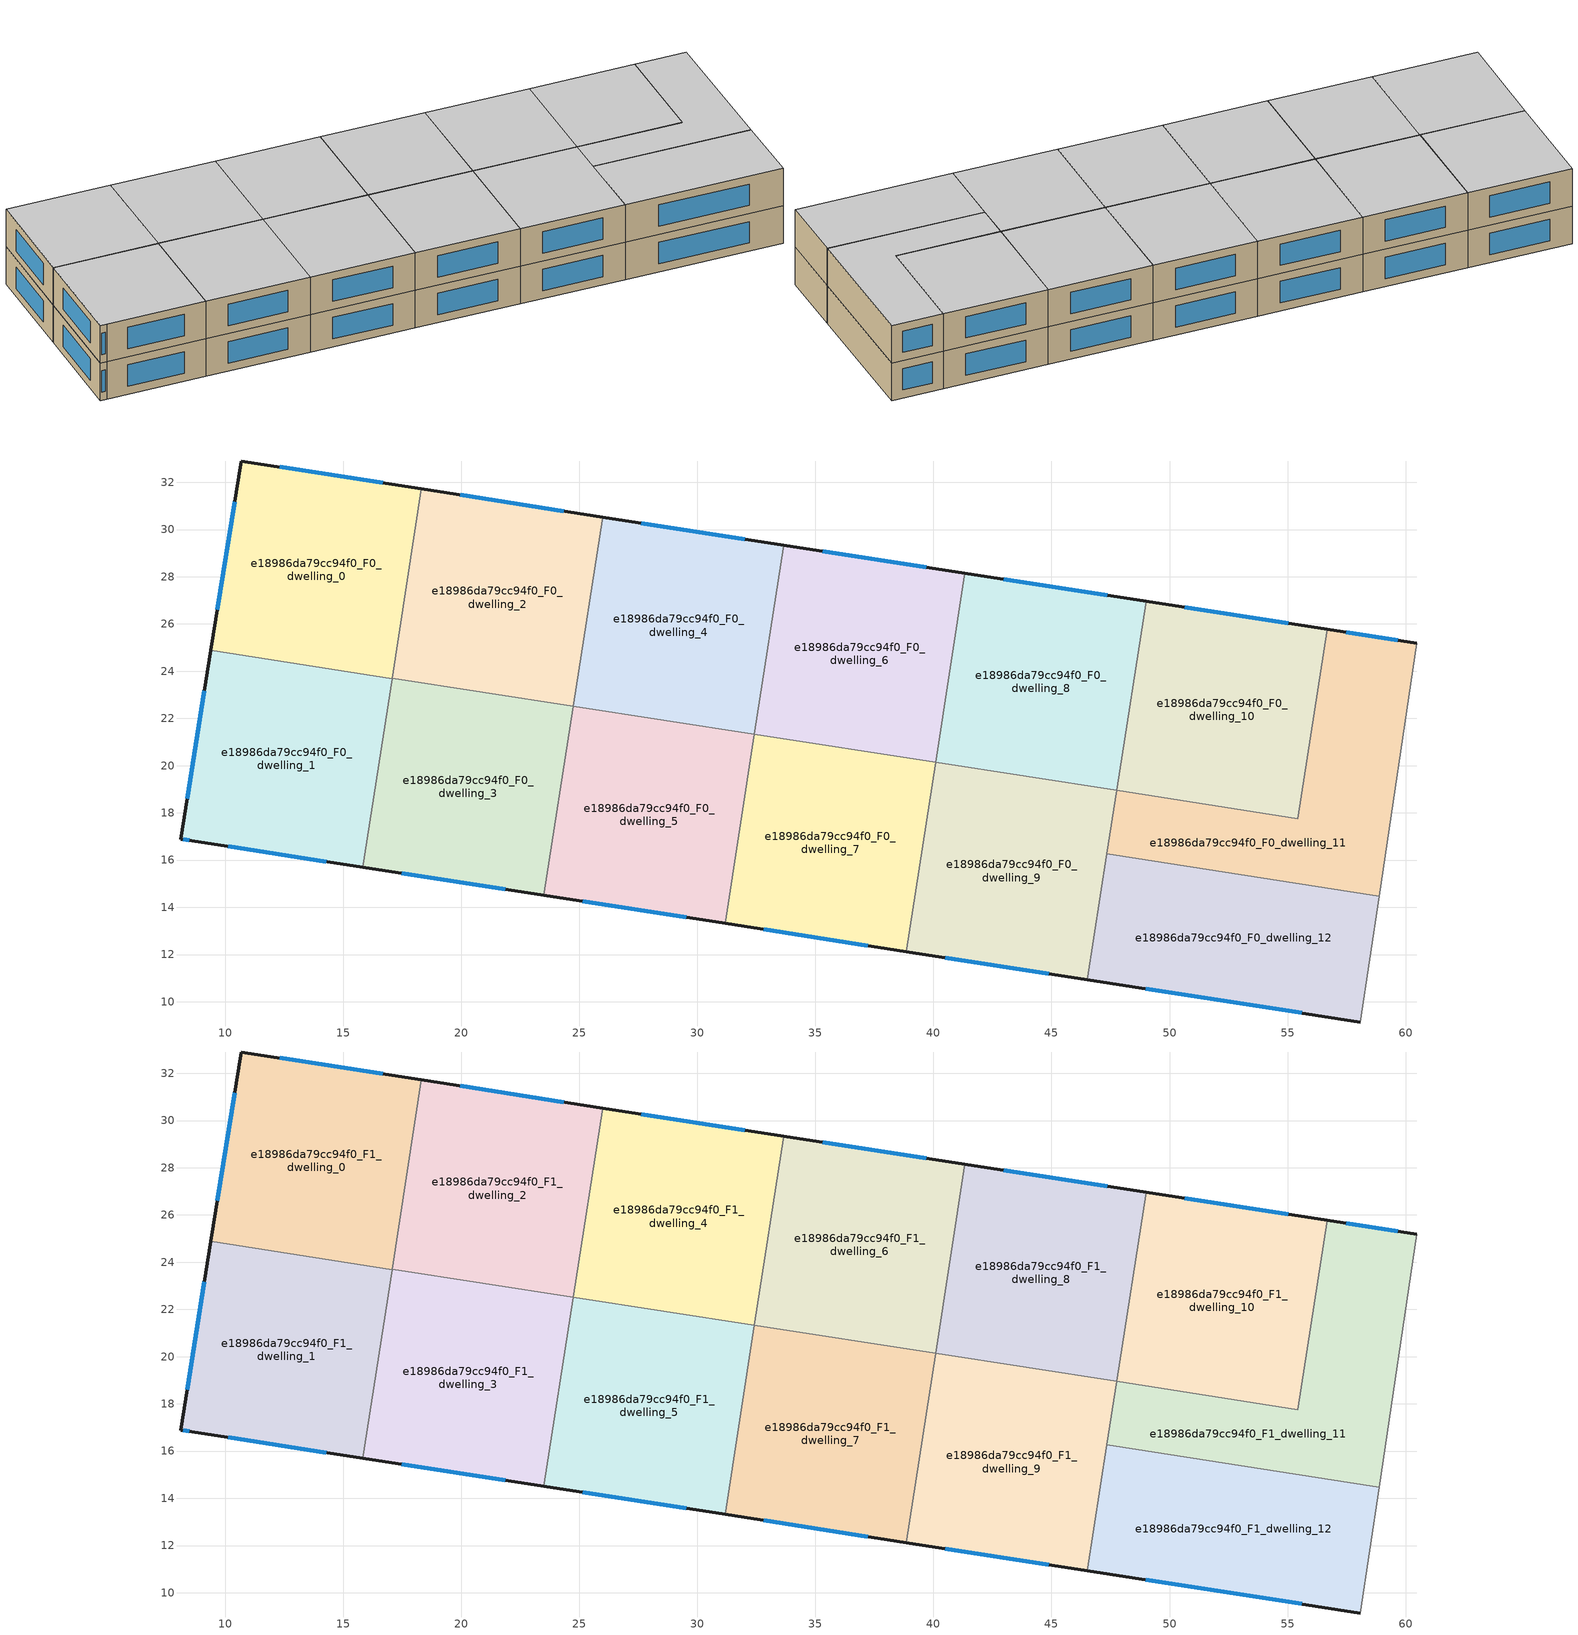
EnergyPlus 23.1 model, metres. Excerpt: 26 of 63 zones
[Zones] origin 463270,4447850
e18986da79cc94f0_F0_dwelling_0
 floor ground (EU_floor_Construction): 18.32,31.72 17.07,23.69 9.4,24.88 10.68,32.9 z0
 wall outside (EU_wall_Construction): 18.32,31.72 10.68,32.9 9.4,24.88 z0:3
 wall to e18986da79cc94f0_F0_dwelling_1 (EU_wall_Construction): 9.4,24.88 17.07,23.69 z0:3
 wall to e18986da79cc94f0_F0_dwelling_2 (EU_wall_Construction): 17.07,23.71 18.32,31.72 z0:3
 wall to e18986da79cc94f0_F0_dwelling_3 (EU_wall_Construction): 17.07,23.69 17.07,23.71 z0:3
 window (EU_Window_Construction): 10.4,31.18 9.67,26.6 / 16.68,31.97 12.31,32.65 z0.64:2.36
e18986da79cc94f0_F0_dwelling_1
 floor ground (EU_floor_Construction): 17.07,23.69 15.83,15.7 8.59,16.82 8.12,16.89 9.4,24.88 z0
 wall outside (EU_wall_Construction): 9.4,24.88 8.12,16.89 8.59,16.82 15.83,15.7 z0:3
 wall to e18986da79cc94f0_F0_dwelling_3 (EU_wall_Construction): 15.83,15.7 17.07,23.69 z0:3
 window (EU_Window_Construction): 10.14,16.58 14.28,15.94 / 8.22,16.87 8.49,16.83 / 9.12,23.17 8.4,18.6 z0.64:2.36
e18986da79cc94f0_F0_dwelling_10
 floor ground (EU_floor_Construction): 56.68,25.77 55.44,17.76 47.77,18.95 49.01,26.96 z0
 wall outside (EU_wall_Construction): 56.68,25.77 49.01,26.96 z0:3
 wall to e18986da79cc94f0_F0_dwelling_8 (EU_wall_Construction): 49.01,26.96 47.77,18.95 z0:3
 wall to e18986da79cc94f0_F0_dwelling_11 (EU_wall_Construction): 47.77,18.95 55.44,17.76 56.68,25.77 z0:3
 window (EU_Window_Construction): 55.04,26.02 50.65,26.7 z0.64:2.36
e18986da79cc94f0_F0_dwelling_11
 floor ground (EU_floor_Construction): 60.47,25.18 58.88,14.47 47.35,16.26 47.77,18.95 55.44,17.76 56.68,25.77 z0
 wall outside (EU_wall_Construction): 60.47,25.18 56.68,25.77 z0:3
 wall adiabatic (EU_wall_Construction): 58.88,14.47 60.47,25.18 z0:3
 wall to e18986da79cc94f0_F0_dwelling_12 (EU_wall_Construction): 47.35,16.26 58.88,14.47 z0:3
 wall to e18986da79cc94f0_F0_dwelling_9 (EU_wall_Construction): 47.77,18.95 47.35,16.26 z0:3
 window (EU_Window_Construction): 59.66,25.31 57.49,25.64 z0.64:2.36
e18986da79cc94f0_F0_dwelling_12
 floor ground (EU_floor_Construction): 58.88,14.47 58.09,9.14 46.53,10.93 47.35,16.26 z0
 wall outside (EU_wall_Construction): 46.53,10.93 58.09,9.14 z0:3
 wall adiabatic (EU_wall_Construction): 58.09,9.14 58.88,14.47 z0:3
 wall to e18986da79cc94f0_F0_dwelling_9 (EU_wall_Construction): 47.35,16.26 46.53,10.93 z0:3
 window (EU_Window_Construction): 49,10.55 55.61,9.53 z0.64:2.36
e18986da79cc94f0_F0_dwelling_2
 floor ground (EU_floor_Construction): 25.99,30.53 24.75,22.52 17.07,23.71 18.32,31.72 z0
 wall outside (EU_wall_Construction): 25.99,30.53 18.32,31.72 z0:3
 wall to e18986da79cc94f0_F0_dwelling_4 (EU_wall_Construction): 24.75,22.52 25.99,30.53 z0:3
 wall to e18986da79cc94f0_F0_dwelling_3 (EU_wall_Construction): 17.07,23.71 24.75,22.52 z0:3
 window (EU_Window_Construction): 24.35,30.78 19.96,31.46 z0.64:2.36
e18986da79cc94f0_F0_dwelling_3
 floor ground (EU_floor_Construction): 24.75,22.52 23.5,14.5 15.83,15.7 17.07,23.71 z0
 wall outside (EU_wall_Construction): 15.83,15.7 23.5,14.5 z0:3
 wall to e18986da79cc94f0_F0_dwelling_5 (EU_wall_Construction): 23.5,14.5 24.75,22.52 z0:3
 window (EU_Window_Construction): 17.47,15.44 21.86,14.76 z0.64:2.36
e18986da79cc94f0_F0_dwelling_4
 floor ground (EU_floor_Construction): 33.66,29.34 32.42,21.33 24.75,22.52 25.99,30.53 z0
 wall outside (EU_wall_Construction): 33.66,29.34 25.99,30.53 z0:3
 wall to e18986da79cc94f0_F0_dwelling_6 (EU_wall_Construction): 32.42,21.33 33.66,29.34 z0:3
 wall to e18986da79cc94f0_F0_dwelling_5 (EU_wall_Construction): 24.75,22.52 32.42,21.33 z0:3
 window (EU_Window_Construction): 32.02,29.59 27.63,30.27 z0.64:2.36
e18986da79cc94f0_F0_dwelling_5
 floor ground (EU_floor_Construction): 32.42,21.33 31.18,13.31 23.5,14.5 24.75,22.52 z0
 wall outside (EU_wall_Construction): 23.5,14.5 31.18,13.31 z0:3
 wall to e18986da79cc94f0_F0_dwelling_7 (EU_wall_Construction): 31.18,13.31 32.42,21.33 z0:3
 window (EU_Window_Construction): 25.15,14.25 29.53,13.57 z0.64:2.36
e18986da79cc94f0_F0_dwelling_6
 floor ground (EU_floor_Construction): 41.34,28.15 40.09,20.14 32.42,21.33 33.66,29.34 z0
 wall outside (EU_wall_Construction): 41.34,28.15 33.66,29.34 z0:3
 wall to e18986da79cc94f0_F0_dwelling_7 (EU_wall_Construction): 32.42,21.33 40.09,20.14 z0:3
 wall to e18986da79cc94f0_F0_dwelling_8 (EU_wall_Construction): 40.09,20.14 41.34,28.15 z0:3
 window (EU_Window_Construction): 39.69,28.4 35.31,29.08 z0.64:2.36
e18986da79cc94f0_F0_dwelling_7
 floor ground (EU_floor_Construction): 40.09,20.14 38.85,12.12 31.18,13.31 32.42,21.33 z0
 wall outside (EU_wall_Construction): 31.18,13.31 38.85,12.12 z0:3
 wall to e18986da79cc94f0_F0_dwelling_9 (EU_wall_Construction): 38.85,12.12 40.09,20.14 z0:3
 window (EU_Window_Construction): 32.82,13.06 37.21,12.38 z0.64:2.36
e18986da79cc94f0_F0_dwelling_8
 floor ground (EU_floor_Construction): 49.01,26.96 47.77,18.95 40.09,20.14 41.34,28.15 z0
 wall outside (EU_wall_Construction): 49.01,26.96 41.34,28.15 z0:3
 wall to e18986da79cc94f0_F0_dwelling_9 (EU_wall_Construction): 40.09,20.14 47.77,18.95 z0:3
 window (EU_Window_Construction): 47.37,27.21 42.98,27.89 z0.64:2.36
e18986da79cc94f0_F0_dwelling_9
 floor ground (EU_floor_Construction): 47.77,18.95 46.53,10.93 38.85,12.12 40.09,20.14 z0
 wall outside (EU_wall_Construction): 38.85,12.12 46.53,10.93 z0:3
 window (EU_Window_Construction): 40.5,11.87 44.88,11.19 z0.64:2.36
e18986da79cc94f0_F1_dwelling_0
 floor to e18986da79cc94f0_F0_dwelling_0 (EU_floor_Construction): 18.32,31.72 17.07,23.69 9.4,24.88 10.68,32.9 z3
 wall outside (EU_wall_Construction): 18.32,31.72 10.68,32.9 9.4,24.88 z3:6
 wall to e18986da79cc94f0_F1_dwelling_1 (EU_wall_Construction): 9.4,24.88 17.07,23.69 z3:6
 wall to e18986da79cc94f0_F1_dwelling_2 (EU_wall_Construction): 17.07,23.71 18.32,31.72 z3:6
 wall to e18986da79cc94f0_F1_dwelling_3 (EU_wall_Construction): 17.07,23.69 17.07,23.71 z3:6
 window (EU_Window_Construction): 10.4,31.18 9.67,26.6 / 16.68,31.97 12.31,32.65 z3.64:5.36
 ceiling to e18986da79cc94f0_F2_dwelling_0 (EU_floor_Construction): 17.07,23.69 18.32,31.72 10.68,32.9 9.4,24.88 z6
e18986da79cc94f0_F1_dwelling_1
 floor to e18986da79cc94f0_F0_dwelling_1 (EU_floor_Construction): 17.07,23.69 15.83,15.7 8.59,16.82 8.12,16.89 9.4,24.88 z3
 wall outside (EU_wall_Construction): 9.4,24.88 8.12,16.89 8.59,16.82 15.83,15.7 z3:6
 wall to e18986da79cc94f0_F1_dwelling_3 (EU_wall_Construction): 15.83,15.7 17.07,23.69 z3:6
 window (EU_Window_Construction): 10.14,16.58 14.28,15.94 / 8.22,16.87 8.49,16.83 / 9.12,23.17 8.4,18.6 z3.64:5.36
 ceiling to e18986da79cc94f0_F2_dwelling_1 (EU_floor_Construction): 15.83,15.7 17.07,23.69 9.4,24.88 8.12,16.89 8.59,16.82 z6
e18986da79cc94f0_F1_dwelling_10
 floor to e18986da79cc94f0_F0_dwelling_10 (EU_floor_Construction): 56.68,25.77 55.44,17.76 47.77,18.95 49.01,26.96 z3
 wall outside (EU_wall_Construction): 56.68,25.77 49.01,26.96 z3:6
 wall to e18986da79cc94f0_F1_dwelling_8 (EU_wall_Construction): 49.01,26.96 47.77,18.95 z3:6
 wall to e18986da79cc94f0_F1_dwelling_11 (EU_wall_Construction): 47.77,18.95 55.44,17.76 56.68,25.77 z3:6
 window (EU_Window_Construction): 55.04,26.02 50.65,26.7 z3.64:5.36
 ceiling to e18986da79cc94f0_F2_dwelling_10 (EU_floor_Construction): 55.44,17.76 56.68,25.77 49.01,26.96 47.77,18.95 z6
e18986da79cc94f0_F1_dwelling_11
 floor to e18986da79cc94f0_F0_dwelling_11 (EU_floor_Construction): 60.47,25.18 58.88,14.47 47.35,16.26 47.77,18.95 55.44,17.76 56.68,25.77 z3
 wall outside (EU_wall_Construction): 60.47,25.18 56.68,25.77 z3:6
 wall adiabatic (EU_wall_Construction): 58.88,14.47 60.47,25.18 z3:6
 wall to e18986da79cc94f0_F1_dwelling_12 (EU_wall_Construction): 47.35,16.26 58.88,14.47 z3:6
 wall to e18986da79cc94f0_F1_dwelling_9 (EU_wall_Construction): 47.77,18.95 47.35,16.26 z3:6
 window (EU_Window_Construction): 59.66,25.31 57.49,25.64 z3.64:5.36
 ceiling to e18986da79cc94f0_F2_dwelling_11 (EU_floor_Construction): 58.88,14.47 60.47,25.18 56.68,25.77 55.44,17.76 47.77,18.95 47.35,16.26 z6
e18986da79cc94f0_F1_dwelling_12
 floor to e18986da79cc94f0_F0_dwelling_12 (EU_floor_Construction): 58.88,14.47 58.09,9.14 46.53,10.93 47.35,16.26 z3
 wall outside (EU_wall_Construction): 46.53,10.93 58.09,9.14 z3:6
 wall adiabatic (EU_wall_Construction): 58.09,9.14 58.88,14.47 z3:6
 wall to e18986da79cc94f0_F1_dwelling_9 (EU_wall_Construction): 47.35,16.26 46.53,10.93 z3:6
 window (EU_Window_Construction): 49,10.55 55.61,9.53 z3.64:5.36
 ceiling to e18986da79cc94f0_F2_dwelling_12 (EU_floor_Construction): 58.09,9.14 58.88,14.47 47.35,16.26 46.53,10.93 z6
e18986da79cc94f0_F1_dwelling_2
 floor to e18986da79cc94f0_F0_dwelling_2 (EU_floor_Construction): 25.99,30.53 24.75,22.52 17.07,23.71 18.32,31.72 z3
 wall outside (EU_wall_Construction): 25.99,30.53 18.32,31.72 z3:6
 wall to e18986da79cc94f0_F1_dwelling_4 (EU_wall_Construction): 24.75,22.52 25.99,30.53 z3:6
 wall to e18986da79cc94f0_F1_dwelling_3 (EU_wall_Construction): 17.07,23.71 24.75,22.52 z3:6
 window (EU_Window_Construction): 24.35,30.78 19.96,31.46 z3.64:5.36
 ceiling to e18986da79cc94f0_F2_dwelling_2 (EU_floor_Construction): 24.75,22.52 25.99,30.53 18.32,31.72 17.07,23.71 z6
e18986da79cc94f0_F1_dwelling_3
 floor to e18986da79cc94f0_F0_dwelling_3 (EU_floor_Construction): 24.75,22.52 23.5,14.5 15.83,15.7 17.07,23.71 z3
 wall outside (EU_wall_Construction): 15.83,15.7 23.5,14.5 z3:6
 wall to e18986da79cc94f0_F1_dwelling_5 (EU_wall_Construction): 23.5,14.5 24.75,22.52 z3:6
 window (EU_Window_Construction): 17.47,15.44 21.86,14.76 z3.64:5.36
 ceiling to e18986da79cc94f0_F2_dwelling_3 (EU_floor_Construction): 23.5,14.5 24.75,22.52 17.07,23.71 15.83,15.7 z6
e18986da79cc94f0_F1_dwelling_4
 floor to e18986da79cc94f0_F0_dwelling_4 (EU_floor_Construction): 33.66,29.34 32.42,21.33 24.75,22.52 25.99,30.53 z3
 wall outside (EU_wall_Construction): 33.66,29.34 25.99,30.53 z3:6
 wall to e18986da79cc94f0_F1_dwelling_6 (EU_wall_Construction): 32.42,21.33 33.66,29.34 z3:6
 wall to e18986da79cc94f0_F1_dwelling_5 (EU_wall_Construction): 24.75,22.52 32.42,21.33 z3:6
 window (EU_Window_Construction): 32.02,29.59 27.63,30.27 z3.64:5.36
 ceiling to e18986da79cc94f0_F2_dwelling_4 (EU_floor_Construction): 32.42,21.33 33.66,29.34 25.99,30.53 24.75,22.52 z6
e18986da79cc94f0_F1_dwelling_5
 floor to e18986da79cc94f0_F0_dwelling_5 (EU_floor_Construction): 32.42,21.33 31.18,13.31 23.5,14.5 24.75,22.52 z3
 wall outside (EU_wall_Construction): 23.5,14.5 31.18,13.31 z3:6
 wall to e18986da79cc94f0_F1_dwelling_7 (EU_wall_Construction): 31.18,13.31 32.42,21.33 z3:6
 window (EU_Window_Construction): 25.15,14.25 29.53,13.57 z3.64:5.36
 ceiling to e18986da79cc94f0_F2_dwelling_5 (EU_floor_Construction): 31.18,13.31 32.42,21.33 24.75,22.52 23.5,14.5 z6
e18986da79cc94f0_F1_dwelling_6
 floor to e18986da79cc94f0_F0_dwelling_6 (EU_floor_Construction): 41.34,28.15 40.09,20.14 32.42,21.33 33.66,29.34 z3
 wall outside (EU_wall_Construction): 41.34,28.15 33.66,29.34 z3:6
 wall to e18986da79cc94f0_F1_dwelling_7 (EU_wall_Construction): 32.42,21.33 40.09,20.14 z3:6
 wall to e18986da79cc94f0_F1_dwelling_8 (EU_wall_Construction): 40.09,20.14 41.34,28.15 z3:6
 window (EU_Window_Construction): 39.69,28.4 35.31,29.08 z3.64:5.36
 ceiling to e18986da79cc94f0_F2_dwelling_6 (EU_floor_Construction): 40.09,20.14 41.34,28.15 33.66,29.34 32.42,21.33 z6
e18986da79cc94f0_F1_dwelling_7
 floor to e18986da79cc94f0_F0_dwelling_7 (EU_floor_Construction): 40.09,20.14 38.85,12.12 31.18,13.31 32.42,21.33 z3
 wall outside (EU_wall_Construction): 31.18,13.31 38.85,12.12 z3:6
 wall to e18986da79cc94f0_F1_dwelling_9 (EU_wall_Construction): 38.85,12.12 40.09,20.14 z3:6
 window (EU_Window_Construction): 32.82,13.06 37.21,12.38 z3.64:5.36
 ceiling to e18986da79cc94f0_F2_dwelling_7 (EU_floor_Construction): 38.85,12.12 40.09,20.14 32.42,21.33 31.18,13.31 z6
e18986da79cc94f0_F1_dwelling_8
 floor to e18986da79cc94f0_F0_dwelling_8 (EU_floor_Construction): 49.01,26.96 47.77,18.95 40.09,20.14 41.34,28.15 z3
 wall outside (EU_wall_Construction): 49.01,26.96 41.34,28.15 z3:6
 wall to e18986da79cc94f0_F1_dwelling_9 (EU_wall_Construction): 40.09,20.14 47.77,18.95 z3:6
 window (EU_Window_Construction): 47.37,27.21 42.98,27.89 z3.64:5.36
 ceiling to e18986da79cc94f0_F2_dwelling_8 (EU_floor_Construction): 47.77,18.95 49.01,26.96 41.34,28.15 40.09,20.14 z6
e18986da79cc94f0_F1_dwelling_9
 floor to e18986da79cc94f0_F0_dwelling_9 (EU_floor_Construction): 47.77,18.95 46.53,10.93 38.85,12.12 40.09,20.14 z3
 wall outside (EU_wall_Construction): 38.85,12.12 46.53,10.93 z3:6
 window (EU_Window_Construction): 40.5,11.87 44.88,11.19 z3.64:5.36
 ceiling to e18986da79cc94f0_F2_dwelling_9 (EU_floor_Construction): 46.53,10.93 47.77,18.95 40.09,20.14 38.85,12.12 z6
[Building]
EU S2 Campaign: North Axis=0; Terrain=City; Solar Distribution=FullExterior
[Site:Location]
Yerevan-Zvartnots.Intl.AP: Latitude=40.15; Longitude=44.383; Time Zone=4; Elevation=854
[SizingPeriod:WeatherFileDays]
AnnualSizingPeriod: Begin Month=1; Begin Day of Month=1; End Month=12; End Day of Month=31; Day of Week for Start Day=Monday; Use Weather File Daylight Saving Period=No; Use Weather File Rain and Snow Indicators=No
[MATERIAL]
EU_InternalMass_Material: Roughness=MediumRough; Thickness=0.1; Conductivity=1; Density=1800; Specific Heat=900; Thermal Absorptance=0.9; Solar Absorptance=0.7; Visible Absorptance=0.7
[MATERIAL:NOMASS] Roughness=MediumRough; Thermal Absorptance=0.9; Solar Absorptance=0.7; Visible Absorptance=0.7
Name | Thermal Resistance
EU_wall_NoMass | 1.05043
EU_floor_NoMass | 0.478065
[WINDOWMATERIAL:SIMPLEGLAZINGSYSTEM]
EU_Window_SimpleGlazing: UFactor=2.5566; Solar Heat Gain Coefficient=0.75; Visible Transmittance=0.75
[CONSTRUCTION]
EU_wall_Construction: EU_wall_NoMass
EU_floor_Construction: EU_floor_NoMass
EU_Window_Construction: EU_Window_SimpleGlazing
EU_InternalMass_Construction: EU_InternalMass_Material
[ZONE] Type=1; Multiplier=1; Ceiling Height=autocalculate; Floor Area=autocalculate; Part of Total Floor Area=Yes
Name | Volume
e18986da79cc94f0_F0_dwelling_0; e18986da79cc94f0_F1_dwelling_0 | 188.861
e18986da79cc94f0_F0_dwelling_1; e18986da79cc94f0_F1_dwelling_1 | 188.852
e18986da79cc94f0_F0_dwelling_10; e18986da79cc94f0_F1_dwelling_10 | 188.867
e18986da79cc94f0_F0_dwelling_11; e18986da79cc94f0_F1_dwelling_11 | 188.865
e18986da79cc94f0_F0_dwelling_12; e18986da79cc94f0_F1_dwelling_12 | 188.893
e18986da79cc94f0_F0_dwelling_2; e18986da79cc94f0_F1_dwelling_2; e18986da79cc94f0_F0_dwelling_4; e18986da79cc94f0_F1_dwelling_4 | 188.863
e18986da79cc94f0_F0_dwelling_3; e18986da79cc94f0_F1_dwelling_3 | 188.876
e18986da79cc94f0_F0_dwelling_5; e18986da79cc94f0_F1_dwelling_5 | 188.903
e18986da79cc94f0_F0_dwelling_6; e18986da79cc94f0_F1_dwelling_6 | 188.839
e18986da79cc94f0_F0_dwelling_7; e18986da79cc94f0_F1_dwelling_7 | 188.899
e18986da79cc94f0_F0_dwelling_8; e18986da79cc94f0_F1_dwelling_8 | 188.848
e18986da79cc94f0_F0_dwelling_9; e18986da79cc94f0_F1_dwelling_9 | 188.872
[INTERNALMASS] Construction=EU_InternalMass_Construction
Name | Zone or ZoneList | Surface Area
e18986da79cc94f0_F0_dwelling_0_EU_InternalMass | e18986da79cc94f0_F0_dwelling_0 | 62.9526
e18986da79cc94f0_F0_dwelling_1_EU_InternalMass | e18986da79cc94f0_F0_dwelling_1 | 62.9509
e18986da79cc94f0_F0_dwelling_2_EU_InternalMass | e18986da79cc94f0_F0_dwelling_2 | 62.9544
e18986da79cc94f0_F0_dwelling_3_EU_InternalMass | e18986da79cc94f0_F0_dwelling_3 | 62.9584
e18986da79cc94f0_F0_dwelling_4_EU_InternalMass | e18986da79cc94f0_F0_dwelling_4 | 62.9544
e18986da79cc94f0_F0_dwelling_5_EU_InternalMass | e18986da79cc94f0_F0_dwelling_5 | 62.9658
e18986da79cc94f0_F0_dwelling_6_EU_InternalMass | e18986da79cc94f0_F0_dwelling_6 | 62.9493
e18986da79cc94f0_F0_dwelling_7_EU_InternalMass | e18986da79cc94f0_F0_dwelling_7 | 62.9619
e18986da79cc94f0_F0_dwelling_8_EU_InternalMass | e18986da79cc94f0_F0_dwelling_8 | 62.9499
e18986da79cc94f0_F0_dwelling_9_EU_InternalMass | e18986da79cc94f0_F0_dwelling_9 | 62.957
e18986da79cc94f0_F0_dwelling_10_EU_InternalMass | e18986da79cc94f0_F0_dwelling_10 | 62.9569
e18986da79cc94f0_F0_dwelling_11_EU_InternalMass | e18986da79cc94f0_F0_dwelling_11 | 62.9509
e18986da79cc94f0_F0_dwelling_12_EU_InternalMass | e18986da79cc94f0_F0_dwelling_12 | 62.9628
e18986da79cc94f0_F1_dwelling_0_EU_InternalMass | e18986da79cc94f0_F1_dwelling_0 | 62.9526
e18986da79cc94f0_F1_dwelling_1_EU_InternalMass | e18986da79cc94f0_F1_dwelling_1 | 62.9509
e18986da79cc94f0_F1_dwelling_2_EU_InternalMass | e18986da79cc94f0_F1_dwelling_2 | 62.9544
e18986da79cc94f0_F1_dwelling_3_EU_InternalMass | e18986da79cc94f0_F1_dwelling_3 | 62.9584
e18986da79cc94f0_F1_dwelling_4_EU_InternalMass | e18986da79cc94f0_F1_dwelling_4 | 62.9544
e18986da79cc94f0_F1_dwelling_5_EU_InternalMass | e18986da79cc94f0_F1_dwelling_5 | 62.9658
e18986da79cc94f0_F1_dwelling_6_EU_InternalMass | e18986da79cc94f0_F1_dwelling_6 | 62.9493
e18986da79cc94f0_F1_dwelling_7_EU_InternalMass | e18986da79cc94f0_F1_dwelling_7 | 62.9619
e18986da79cc94f0_F1_dwelling_8_EU_InternalMass | e18986da79cc94f0_F1_dwelling_8 | 62.9499
e18986da79cc94f0_F1_dwelling_9_EU_InternalMass | e18986da79cc94f0_F1_dwelling_9 | 62.957
e18986da79cc94f0_F1_dwelling_10_EU_InternalMass | e18986da79cc94f0_F1_dwelling_10 | 62.9569
e18986da79cc94f0_F1_dwelling_11_EU_InternalMass | e18986da79cc94f0_F1_dwelling_11 | 62.9509
e18986da79cc94f0_F1_dwelling_12_EU_InternalMass | e18986da79cc94f0_F1_dwelling_12 | 62.9628
[OTHEREQUIPMENT] Fuel Type=Electricity; Design Level Calculation Method=Watts/Area; Power per Zone Floor Area=1; Fraction Latent=0; Fraction Radiant=0; Fraction Lost=0; Carbon Dioxide Generation Rate=0; EndUse Subcategory=EU_Step8_InternalGains
Name | Zone or ZoneList or Space or SpaceList | Schedule
EU_Step8_InternalGain_e18986da79cc94f0_F0_dwelling_0_f000 | e18986da79cc94f0_F0_dwelling_0 | EU_Step8_GainSchedule_e18986da79cc94f0_F0_dwelling_0_f000
EU_Step8_InternalGain_e18986da79cc94f0_F0_dwelling_1_f000 | e18986da79cc94f0_F0_dwelling_1 | EU_Step8_GainSchedule_e18986da79cc94f0_F0_dwelling_1_f000
EU_Step8_InternalGain_e18986da79cc94f0_F0_dwelling_2_f000 | e18986da79cc94f0_F0_dwelling_2 | EU_Step8_GainSchedule_e18986da79cc94f0_F0_dwelling_2_f000
EU_Step8_InternalGain_e18986da79cc94f0_F0_dwelling_3_f000 | e18986da79cc94f0_F0_dwelling_3 | EU_Step8_GainSchedule_e18986da79cc94f0_F0_dwelling_3_f000
EU_Step8_InternalGain_e18986da79cc94f0_F0_dwelling_4_f000 | e18986da79cc94f0_F0_dwelling_4 | EU_Step8_GainSchedule_e18986da79cc94f0_F0_dwelling_4_f000
EU_Step8_InternalGain_e18986da79cc94f0_F0_dwelling_5_f000 | e18986da79cc94f0_F0_dwelling_5 | EU_Step8_GainSchedule_e18986da79cc94f0_F0_dwelling_5_f000
EU_Step8_InternalGain_e18986da79cc94f0_F0_dwelling_6_f000 | e18986da79cc94f0_F0_dwelling_6 | EU_Step8_GainSchedule_e18986da79cc94f0_F0_dwelling_6_f000
EU_Step8_InternalGain_e18986da79cc94f0_F0_dwelling_7_f000 | e18986da79cc94f0_F0_dwelling_7 | EU_Step8_GainSchedule_e18986da79cc94f0_F0_dwelling_7_f000
EU_Step8_InternalGain_e18986da79cc94f0_F0_dwelling_8_f000 | e18986da79cc94f0_F0_dwelling_8 | EU_Step8_GainSchedule_e18986da79cc94f0_F0_dwelling_8_f000
EU_Step8_InternalGain_e18986da79cc94f0_F0_dwelling_9_f000 | e18986da79cc94f0_F0_dwelling_9 | EU_Step8_GainSchedule_e18986da79cc94f0_F0_dwelling_9_f000
EU_Step8_InternalGain_e18986da79cc94f0_F0_dwelling_10_f000 | e18986da79cc94f0_F0_dwelling_10 | EU_Step8_GainSchedule_e18986da79cc94f0_F0_dwelling_10_f000
EU_Step8_InternalGain_e18986da79cc94f0_F0_dwelling_11_f000 | e18986da79cc94f0_F0_dwelling_11 | EU_Step8_GainSchedule_e18986da79cc94f0_F0_dwelling_11_f000
EU_Step8_InternalGain_e18986da79cc94f0_F0_dwelling_12_f000 | e18986da79cc94f0_F0_dwelling_12 | EU_Step8_GainSchedule_e18986da79cc94f0_F0_dwelling_12_f000
EU_Step8_InternalGain_e18986da79cc94f0_F1_dwelling_0_f000 | e18986da79cc94f0_F1_dwelling_0 | EU_Step8_GainSchedule_e18986da79cc94f0_F1_dwelling_0_f000
EU_Step8_InternalGain_e18986da79cc94f0_F1_dwelling_1_f000 | e18986da79cc94f0_F1_dwelling_1 | EU_Step8_GainSchedule_e18986da79cc94f0_F1_dwelling_1_f000
EU_Step8_InternalGain_e18986da79cc94f0_F1_dwelling_2_f000 | e18986da79cc94f0_F1_dwelling_2 | EU_Step8_GainSchedule_e18986da79cc94f0_F1_dwelling_2_f000
EU_Step8_InternalGain_e18986da79cc94f0_F1_dwelling_3_f000 | e18986da79cc94f0_F1_dwelling_3 | EU_Step8_GainSchedule_e18986da79cc94f0_F1_dwelling_3_f000
EU_Step8_InternalGain_e18986da79cc94f0_F1_dwelling_4_f000 | e18986da79cc94f0_F1_dwelling_4 | EU_Step8_GainSchedule_e18986da79cc94f0_F1_dwelling_4_f000
EU_Step8_InternalGain_e18986da79cc94f0_F1_dwelling_5_f000 | e18986da79cc94f0_F1_dwelling_5 | EU_Step8_GainSchedule_e18986da79cc94f0_F1_dwelling_5_f000
EU_Step8_InternalGain_e18986da79cc94f0_F1_dwelling_6_f000 | e18986da79cc94f0_F1_dwelling_6 | EU_Step8_GainSchedule_e18986da79cc94f0_F1_dwelling_6_f000
EU_Step8_InternalGain_e18986da79cc94f0_F1_dwelling_7_f000 | e18986da79cc94f0_F1_dwelling_7 | EU_Step8_GainSchedule_e18986da79cc94f0_F1_dwelling_7_f000
EU_Step8_InternalGain_e18986da79cc94f0_F1_dwelling_8_f000 | e18986da79cc94f0_F1_dwelling_8 | EU_Step8_GainSchedule_e18986da79cc94f0_F1_dwelling_8_f000
EU_Step8_InternalGain_e18986da79cc94f0_F1_dwelling_9_f000 | e18986da79cc94f0_F1_dwelling_9 | EU_Step8_GainSchedule_e18986da79cc94f0_F1_dwelling_9_f000
EU_Step8_InternalGain_e18986da79cc94f0_F1_dwelling_10_f000 | e18986da79cc94f0_F1_dwelling_10 | EU_Step8_GainSchedule_e18986da79cc94f0_F1_dwelling_10_f000
EU_Step8_InternalGain_e18986da79cc94f0_F1_dwelling_11_f000 | e18986da79cc94f0_F1_dwelling_11 | EU_Step8_GainSchedule_e18986da79cc94f0_F1_dwelling_11_f000
EU_Step8_InternalGain_e18986da79cc94f0_F1_dwelling_12_f000 | e18986da79cc94f0_F1_dwelling_12 | EU_Step8_GainSchedule_e18986da79cc94f0_F1_dwelling_12_f000
[ZONEVENTILATION:DESIGNFLOWRATE] Schedule=EU_AlwaysOn; Design Flow Rate Calculation Method=AirChanges/Hour; Air Changes per Hour=0.557805; Ventilation Type=Natural; Fan Pressure Rise=0; Fan Total Efficiency=1; Constant Term Coefficient=1; Temperature Term Coefficient=0; Velocity Term Coefficient=0; Velocity Squared Term Coefficient=0; Minimum Indoor Temperature=-100; Maximum Indoor Temperature=100; Delta Temperature=-100; Minimum Outdoor Temperature=-100; Maximum Outdoor Temperature=100; Maximum Wind Speed=40
Name | Zone or ZoneList or Space or SpaceList
EU_ConstantAir_e18986da79cc94f0_F0_dwelling_0 | e18986da79cc94f0_F0_dwelling_0
EU_ConstantAir_e18986da79cc94f0_F0_dwelling_1 | e18986da79cc94f0_F0_dwelling_1
EU_ConstantAir_e18986da79cc94f0_F0_dwelling_2 | e18986da79cc94f0_F0_dwelling_2
EU_ConstantAir_e18986da79cc94f0_F0_dwelling_3 | e18986da79cc94f0_F0_dwelling_3
EU_ConstantAir_e18986da79cc94f0_F0_dwelling_4 | e18986da79cc94f0_F0_dwelling_4
EU_ConstantAir_e18986da79cc94f0_F0_dwelling_5 | e18986da79cc94f0_F0_dwelling_5
EU_ConstantAir_e18986da79cc94f0_F0_dwelling_6 | e18986da79cc94f0_F0_dwelling_6
EU_ConstantAir_e18986da79cc94f0_F0_dwelling_7 | e18986da79cc94f0_F0_dwelling_7
EU_ConstantAir_e18986da79cc94f0_F0_dwelling_8 | e18986da79cc94f0_F0_dwelling_8
EU_ConstantAir_e18986da79cc94f0_F0_dwelling_9 | e18986da79cc94f0_F0_dwelling_9
EU_ConstantAir_e18986da79cc94f0_F0_dwelling_10 | e18986da79cc94f0_F0_dwelling_10
EU_ConstantAir_e18986da79cc94f0_F0_dwelling_11 | e18986da79cc94f0_F0_dwelling_11
EU_ConstantAir_e18986da79cc94f0_F0_dwelling_12 | e18986da79cc94f0_F0_dwelling_12
EU_ConstantAir_e18986da79cc94f0_F1_dwelling_0 | e18986da79cc94f0_F1_dwelling_0
EU_ConstantAir_e18986da79cc94f0_F1_dwelling_1 | e18986da79cc94f0_F1_dwelling_1
EU_ConstantAir_e18986da79cc94f0_F1_dwelling_2 | e18986da79cc94f0_F1_dwelling_2
EU_ConstantAir_e18986da79cc94f0_F1_dwelling_3 | e18986da79cc94f0_F1_dwelling_3
EU_ConstantAir_e18986da79cc94f0_F1_dwelling_4 | e18986da79cc94f0_F1_dwelling_4
EU_ConstantAir_e18986da79cc94f0_F1_dwelling_5 | e18986da79cc94f0_F1_dwelling_5
EU_ConstantAir_e18986da79cc94f0_F1_dwelling_6 | e18986da79cc94f0_F1_dwelling_6
EU_ConstantAir_e18986da79cc94f0_F1_dwelling_7 | e18986da79cc94f0_F1_dwelling_7
EU_ConstantAir_e18986da79cc94f0_F1_dwelling_8 | e18986da79cc94f0_F1_dwelling_8
EU_ConstantAir_e18986da79cc94f0_F1_dwelling_9 | e18986da79cc94f0_F1_dwelling_9
EU_ConstantAir_e18986da79cc94f0_F1_dwelling_10 | e18986da79cc94f0_F1_dwelling_10
EU_ConstantAir_e18986da79cc94f0_F1_dwelling_11 | e18986da79cc94f0_F1_dwelling_11
EU_ConstantAir_e18986da79cc94f0_F1_dwelling_12 | e18986da79cc94f0_F1_dwelling_12
[HVACTEMPLATE:THERMOSTAT] Constant Heating Setpoint=20; Constant Cooling Setpoint=50
EU_HeatOnly_e18986da79cc94f0_F0_dwelling_0; EU_HeatOnly_e18986da79cc94f0_F0_dwelling_1; EU_HeatOnly_e18986da79cc94f0_F0_dwelling_2; EU_HeatOnly_e18986da79cc94f0_F0_dwelling_3; EU_HeatOnly_e18986da79cc94f0_F0_dwelling_4; EU_HeatOnly_e18986da79cc94f0_F0_dwelling_5; EU_HeatOnly_e18986da79cc94f0_F0_dwelling_6; EU_HeatOnly_e18986da79cc94f0_F0_dwelling_7; EU_HeatOnly_e18986da79cc94f0_F0_dwelling_8; EU_HeatOnly_e18986da79cc94f0_F0_dwelling_9; EU_HeatOnly_e18986da79cc94f0_F0_dwelling_10; EU_HeatOnly_e18986da79cc94f0_F0_dwelling_11; EU_HeatOnly_e18986da79cc94f0_F0_dwelling_12; EU_HeatOnly_e18986da79cc94f0_F1_dwelling_0; EU_HeatOnly_e18986da79cc94f0_F1_dwelling_1; EU_HeatOnly_e18986da79cc94f0_F1_dwelling_2; EU_HeatOnly_e18986da79cc94f0_F1_dwelling_3; EU_HeatOnly_e18986da79cc94f0_F1_dwelling_4; EU_HeatOnly_e18986da79cc94f0_F1_dwelling_5; EU_HeatOnly_e18986da79cc94f0_F1_dwelling_6; EU_HeatOnly_e18986da79cc94f0_F1_dwelling_7; EU_HeatOnly_e18986da79cc94f0_F1_dwelling_8; EU_HeatOnly_e18986da79cc94f0_F1_dwelling_9; EU_HeatOnly_e18986da79cc94f0_F1_dwelling_10; EU_HeatOnly_e18986da79cc94f0_F1_dwelling_11; EU_HeatOnly_e18986da79cc94f0_F1_dwelling_12; EU_HeatOnly_e18986da79cc94f0_F2_dwelling_0; EU_HeatOnly_e18986da79cc94f0_F2_dwelling_1; EU_HeatOnly_e18986da79cc94f0_F2_dwelling_2; EU_HeatOnly_e18986da79cc94f0_F2_dwelling_3; EU_HeatOnly_e18986da79cc94f0_F2_dwelling_4; EU_HeatOnly_e18986da79cc94f0_F2_dwelling_5; EU_HeatOnly_e18986da79cc94f0_F2_dwelling_6; EU_HeatOnly_e18986da79cc94f0_F2_dwelling_7; EU_HeatOnly_e18986da79cc94f0_F2_dwelling_8; EU_HeatOnly_e18986da79cc94f0_F2_dwelling_9; EU_HeatOnly_e18986da79cc94f0_F2_dwelling_10; EU_HeatOnly_e18986da79cc94f0_F2_dwelling_11; EU_HeatOnly_e18986da79cc94f0_F2_dwelling_12; EU_HeatOnly_e18986da79cc94f0_F3_dwelling_0; EU_HeatOnly_e18986da79cc94f0_F3_dwelling_1; EU_HeatOnly_e18986da79cc94f0_F3_dwelling_2; EU_HeatOnly_e18986da79cc94f0_F3_dwelling_3; EU_HeatOnly_e18986da79cc94f0_F3_dwelling_4; EU_HeatOnly_e18986da79cc94f0_F3_dwelling_5; EU_HeatOnly_e18986da79cc94f0_F3_dwelling_6; EU_HeatOnly_e18986da79cc94f0_F3_dwelling_7; EU_HeatOnly_e18986da79cc94f0_F3_dwelling_8; EU_HeatOnly_e18986da79cc94f0_F3_dwelling_9; EU_HeatOnly_e18986da79cc94f0_F3_dwelling_10; EU_HeatOnly_e18986da79cc94f0_F3_dwelling_11; EU_HeatOnly_e18986da79cc94f0_F4_dwelling_0; EU_HeatOnly_e18986da79cc94f0_F4_dwelling_1; EU_HeatOnly_e18986da79cc94f0_F4_dwelling_2; EU_HeatOnly_e18986da79cc94f0_F4_dwelling_3; EU_HeatOnly_e18986da79cc94f0_F4_dwelling_4; EU_HeatOnly_e18986da79cc94f0_F4_dwelling_5; EU_HeatOnly_e18986da79cc94f0_F4_dwelling_6; EU_HeatOnly_e18986da79cc94f0_F4_dwelling_7; EU_HeatOnly_e18986da79cc94f0_F4_dwelling_8; EU_HeatOnly_e18986da79cc94f0_F4_dwelling_9; EU_HeatOnly_e18986da79cc94f0_F4_dwelling_10; EU_HeatOnly_e18986da79cc94f0_F4_dwelling_11
[HVACTEMPLATE:ZONE:IDEALLOADSAIRSYSTEM] System Availability Schedule=EU_AlwaysOn; Maximum Heating Supply Air Temperature=50; Minimum Cooling Supply Air Temperature=13; Maximum Heating Supply Air Humidity Ratio=0.0156; Minimum Cooling Supply Air Humidity Ratio=0.0077; Heating Limit=NoLimit; Cooling Limit=NoLimit; Heating Availability Schedule=EU_AlwaysOn; Cooling Availability Schedule=EU_CoolingOff; Dehumidification Control Type=ConstantSensibleHeatRatio; Cooling Sensible Heat Ratio=0.7; Dehumidification Setpoint=60; Humidification Control Type=None; Humidification Setpoint=30; Outdoor Air Method=None; Outdoor Air Flow Rate per Person=0.00944; Outdoor Air Flow Rate per Zone Floor Area=0; Outdoor Air Flow Rate per Zone=0; Demand Controlled Ventilation Type=None; Outdoor Air Economizer Type=NoEconomizer; Heat Recovery Type=None; Sensible Heat Recovery Effectiveness=0.7; Latent Heat Recovery Effectiveness=0.65
Name | Template Thermostat
e18986da79cc94f0_F0_dwelling_0 | EU_HeatOnly_e18986da79cc94f0_F0_dwelling_0
e18986da79cc94f0_F0_dwelling_1 | EU_HeatOnly_e18986da79cc94f0_F0_dwelling_1
e18986da79cc94f0_F0_dwelling_2 | EU_HeatOnly_e18986da79cc94f0_F0_dwelling_2
e18986da79cc94f0_F0_dwelling_3 | EU_HeatOnly_e18986da79cc94f0_F0_dwelling_3
e18986da79cc94f0_F0_dwelling_4 | EU_HeatOnly_e18986da79cc94f0_F0_dwelling_4
e18986da79cc94f0_F0_dwelling_5 | EU_HeatOnly_e18986da79cc94f0_F0_dwelling_5
e18986da79cc94f0_F0_dwelling_6 | EU_HeatOnly_e18986da79cc94f0_F0_dwelling_6
e18986da79cc94f0_F0_dwelling_7 | EU_HeatOnly_e18986da79cc94f0_F0_dwelling_7
e18986da79cc94f0_F0_dwelling_8 | EU_HeatOnly_e18986da79cc94f0_F0_dwelling_8
e18986da79cc94f0_F0_dwelling_9 | EU_HeatOnly_e18986da79cc94f0_F0_dwelling_9
e18986da79cc94f0_F0_dwelling_10 | EU_HeatOnly_e18986da79cc94f0_F0_dwelling_10
e18986da79cc94f0_F0_dwelling_11 | EU_HeatOnly_e18986da79cc94f0_F0_dwelling_11
e18986da79cc94f0_F0_dwelling_12 | EU_HeatOnly_e18986da79cc94f0_F0_dwelling_12
e18986da79cc94f0_F1_dwelling_0 | EU_HeatOnly_e18986da79cc94f0_F1_dwelling_0
e18986da79cc94f0_F1_dwelling_1 | EU_HeatOnly_e18986da79cc94f0_F1_dwelling_1
e18986da79cc94f0_F1_dwelling_2 | EU_HeatOnly_e18986da79cc94f0_F1_dwelling_2
e18986da79cc94f0_F1_dwelling_3 | EU_HeatOnly_e18986da79cc94f0_F1_dwelling_3
e18986da79cc94f0_F1_dwelling_4 | EU_HeatOnly_e18986da79cc94f0_F1_dwelling_4
e18986da79cc94f0_F1_dwelling_5 | EU_HeatOnly_e18986da79cc94f0_F1_dwelling_5
e18986da79cc94f0_F1_dwelling_6 | EU_HeatOnly_e18986da79cc94f0_F1_dwelling_6
e18986da79cc94f0_F1_dwelling_7 | EU_HeatOnly_e18986da79cc94f0_F1_dwelling_7
e18986da79cc94f0_F1_dwelling_8 | EU_HeatOnly_e18986da79cc94f0_F1_dwelling_8
e18986da79cc94f0_F1_dwelling_9 | EU_HeatOnly_e18986da79cc94f0_F1_dwelling_9
e18986da79cc94f0_F1_dwelling_10 | EU_HeatOnly_e18986da79cc94f0_F1_dwelling_10
e18986da79cc94f0_F1_dwelling_11 | EU_HeatOnly_e18986da79cc94f0_F1_dwelling_11
e18986da79cc94f0_F1_dwelling_12 | EU_HeatOnly_e18986da79cc94f0_F1_dwelling_12
[SIZING:ZONE] Zone Cooling Design Supply Air Temperature Input Method=SupplyAirTemperature; Zone Cooling Design Supply Air Temperature=13; Zone Heating Design Supply Air Temperature Input Method=SupplyAirTemperature; Zone Heating Design Supply Air Temperature=50; Zone Cooling Design Supply Air Humidity Ratio=0.008; Zone Heating Design Supply Air Humidity Ratio=0.008; Cooling Design Air Flow Method=DesignDay; Cooling Design Air Flow Rate=0; Cooling Minimum Air Flow per Zone Floor Area=0.000762; Cooling Minimum Air Flow=0; Cooling Minimum Air Flow Fraction=0.2; Heating Design Air Flow Method=DesignDay; Heating Design Air Flow Rate=0; Heating Maximum Air Flow per Zone Floor Area=0.002032; Heating Maximum Air Flow=0.141576; Heating Maximum Air Flow Fraction=0.3; Account for Dedicated Outdoor Air System=No; Dedicated Outdoor Air System Control Strategy=NeutralSupplyAir; Dedicated Outdoor Air Low Setpoint Temperature for Design=autosize; Dedicated Outdoor Air High Setpoint Temperature for Design=autosize; Zone Load Sizing Method=Sensible Load Only No Latent Load; Zone Latent Cooling Design Supply Air Humidity Ratio Input Method=HumidityRatioDifference; Zone Cooling Design Supply Air Humidity Ratio Difference=0.005; Zone Latent Heating Design Supply Air Humidity Ratio Input Method=HumidityRatioDifference; Zone Humidification Design Supply Air Humidity Ratio Difference=0.005
e18986da79cc94f0_F0_dwelling_0; e18986da79cc94f0_F0_dwelling_1; e18986da79cc94f0_F0_dwelling_2; e18986da79cc94f0_F0_dwelling_3; e18986da79cc94f0_F0_dwelling_4; e18986da79cc94f0_F0_dwelling_5; e18986da79cc94f0_F0_dwelling_6; e18986da79cc94f0_F0_dwelling_7; e18986da79cc94f0_F0_dwelling_8; e18986da79cc94f0_F0_dwelling_9; e18986da79cc94f0_F0_dwelling_10; e18986da79cc94f0_F0_dwelling_11; e18986da79cc94f0_F0_dwelling_12; e18986da79cc94f0_F1_dwelling_0; e18986da79cc94f0_F1_dwelling_1; e18986da79cc94f0_F1_dwelling_2; e18986da79cc94f0_F1_dwelling_3; e18986da79cc94f0_F1_dwelling_4; e18986da79cc94f0_F1_dwelling_5; e18986da79cc94f0_F1_dwelling_6; e18986da79cc94f0_F1_dwelling_7; e18986da79cc94f0_F1_dwelling_8; e18986da79cc94f0_F1_dwelling_9; e18986da79cc94f0_F1_dwelling_10; e18986da79cc94f0_F1_dwelling_11; e18986da79cc94f0_F1_dwelling_12
[SCHEDULE:CONSTANT]
Name | Hourly Value
EU_AlwaysOn | 1
EU_CoolingOff | 0
[SCHEDULE:FILE] Column Number=1; Rows to Skip at Top=0; Number of Hours of Data=8760; Column Separator=Comma; Interpolate to Timestep=No; Minutes per Item=60; Adjust Schedule for Daylight Savings=Yes
Name | File
EU_Step8_GainSchedule_e18986da79cc94f0_F0_dwelling_0_f000 | ../../schedules/e18986da79cc94f0/e18986da79cc94f0_F0_dwelling_0_f000_gain.csv
EU_Step8_GainSchedule_e18986da79cc94f0_F0_dwelling_1_f000 | ../../schedules/e18986da79cc94f0/e18986da79cc94f0_F0_dwelling_1_f000_gain.csv
EU_Step8_GainSchedule_e18986da79cc94f0_F0_dwelling_2_f000 | ../../schedules/e18986da79cc94f0/e18986da79cc94f0_F0_dwelling_2_f000_gain.csv
EU_Step8_GainSchedule_e18986da79cc94f0_F0_dwelling_3_f000 | ../../schedules/e18986da79cc94f0/e18986da79cc94f0_F0_dwelling_3_f000_gain.csv
EU_Step8_GainSchedule_e18986da79cc94f0_F0_dwelling_4_f000 | ../../schedules/e18986da79cc94f0/e18986da79cc94f0_F0_dwelling_4_f000_gain.csv
EU_Step8_GainSchedule_e18986da79cc94f0_F0_dwelling_5_f000 | ../../schedules/e18986da79cc94f0/e18986da79cc94f0_F0_dwelling_5_f000_gain.csv
EU_Step8_GainSchedule_e18986da79cc94f0_F0_dwelling_6_f000 | ../../schedules/e18986da79cc94f0/e18986da79cc94f0_F0_dwelling_6_f000_gain.csv
EU_Step8_GainSchedule_e18986da79cc94f0_F0_dwelling_7_f000 | ../../schedules/e18986da79cc94f0/e18986da79cc94f0_F0_dwelling_7_f000_gain.csv
EU_Step8_GainSchedule_e18986da79cc94f0_F0_dwelling_8_f000 | ../../schedules/e18986da79cc94f0/e18986da79cc94f0_F0_dwelling_8_f000_gain.csv
EU_Step8_GainSchedule_e18986da79cc94f0_F0_dwelling_9_f000 | ../../schedules/e18986da79cc94f0/e18986da79cc94f0_F0_dwelling_9_f000_gain.csv
EU_Step8_GainSchedule_e18986da79cc94f0_F0_dwelling_10_f000 | ../../schedules/e18986da79cc94f0/e18986da79cc94f0_F0_dwelling_10_f000_gain.csv
EU_Step8_GainSchedule_e18986da79cc94f0_F0_dwelling_11_f000 | ../../schedules/e18986da79cc94f0/e18986da79cc94f0_F0_dwelling_11_f000_gain.csv
EU_Step8_GainSchedule_e18986da79cc94f0_F0_dwelling_12_f000 | ../../schedules/e18986da79cc94f0/e18986da79cc94f0_F0_dwelling_12_f000_gain.csv
EU_Step8_GainSchedule_e18986da79cc94f0_F1_dwelling_0_f000 | ../../schedules/e18986da79cc94f0/e18986da79cc94f0_F1_dwelling_0_f000_gain.csv
EU_Step8_GainSchedule_e18986da79cc94f0_F1_dwelling_1_f000 | ../../schedules/e18986da79cc94f0/e18986da79cc94f0_F1_dwelling_1_f000_gain.csv
EU_Step8_GainSchedule_e18986da79cc94f0_F1_dwelling_2_f000 | ../../schedules/e18986da79cc94f0/e18986da79cc94f0_F1_dwelling_2_f000_gain.csv
EU_Step8_GainSchedule_e18986da79cc94f0_F1_dwelling_3_f000 | ../../schedules/e18986da79cc94f0/e18986da79cc94f0_F1_dwelling_3_f000_gain.csv
EU_Step8_GainSchedule_e18986da79cc94f0_F1_dwelling_4_f000 | ../../schedules/e18986da79cc94f0/e18986da79cc94f0_F1_dwelling_4_f000_gain.csv
EU_Step8_GainSchedule_e18986da79cc94f0_F1_dwelling_5_f000 | ../../schedules/e18986da79cc94f0/e18986da79cc94f0_F1_dwelling_5_f000_gain.csv
EU_Step8_GainSchedule_e18986da79cc94f0_F1_dwelling_6_f000 | ../../schedules/e18986da79cc94f0/e18986da79cc94f0_F1_dwelling_6_f000_gain.csv
EU_Step8_GainSchedule_e18986da79cc94f0_F1_dwelling_7_f000 | ../../schedules/e18986da79cc94f0/e18986da79cc94f0_F1_dwelling_7_f000_gain.csv
EU_Step8_GainSchedule_e18986da79cc94f0_F1_dwelling_8_f000 | ../../schedules/e18986da79cc94f0/e18986da79cc94f0_F1_dwelling_8_f000_gain.csv
EU_Step8_GainSchedule_e18986da79cc94f0_F1_dwelling_9_f000 | ../../schedules/e18986da79cc94f0/e18986da79cc94f0_F1_dwelling_9_f000_gain.csv
EU_Step8_GainSchedule_e18986da79cc94f0_F1_dwelling_10_f000 | ../../schedules/e18986da79cc94f0/e18986da79cc94f0_F1_dwelling_10_f000_gain.csv
EU_Step8_GainSchedule_e18986da79cc94f0_F1_dwelling_11_f000 | ../../schedules/e18986da79cc94f0/e18986da79cc94f0_F1_dwelling_11_f000_gain.csv
EU_Step8_GainSchedule_e18986da79cc94f0_F1_dwelling_12_f000 | ../../schedules/e18986da79cc94f0/e18986da79cc94f0_F1_dwelling_12_f000_gain.csv
